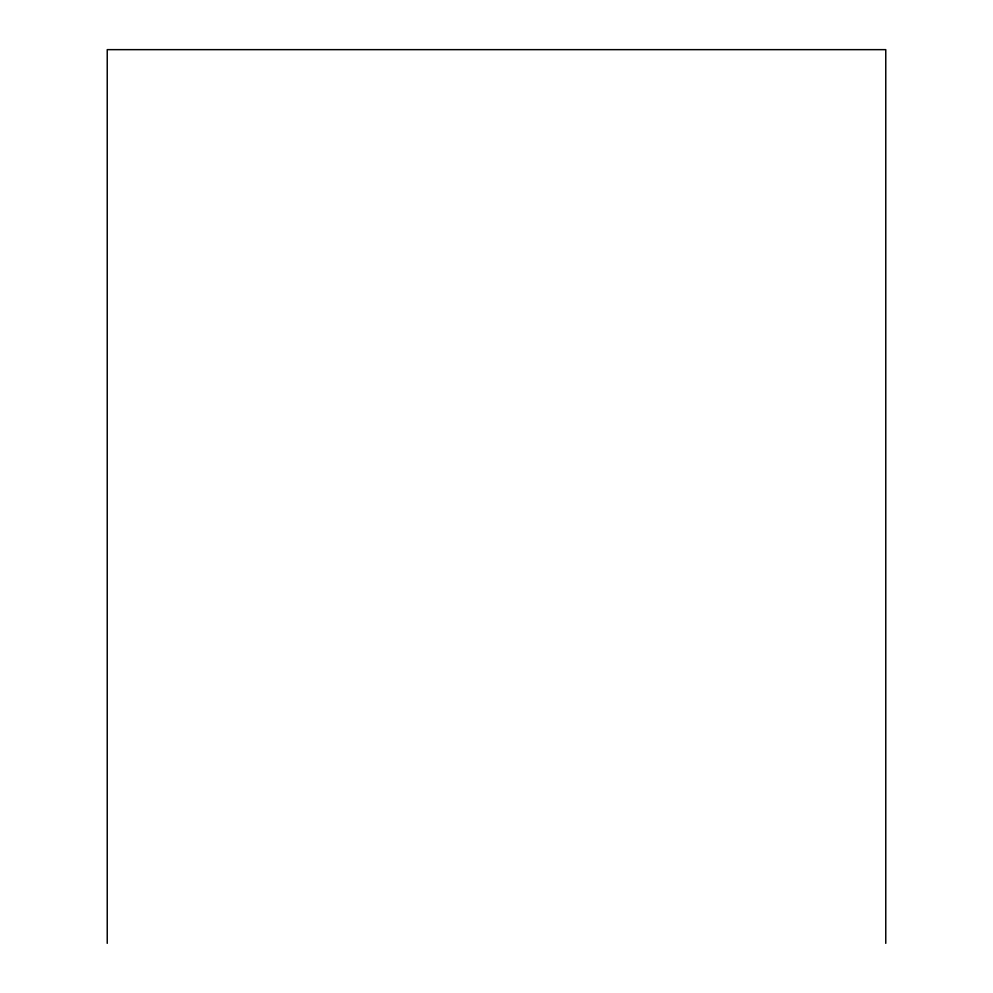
<?xml version="1.0" encoding="UTF-8"?>
<svg xmlns="http://www.w3.org/2000/svg" width="993" height="993" viewBox="0 0 993 993"><rect width="100%" height="100%" fill="white"/><g stroke="black" fill="none" stroke-linecap="round" stroke-linejoin="round"><path stroke-width="1.49" d="M885.768 943.35L885.768 49.65L107.232 49.65L107.232 943.35"/></g></svg>
